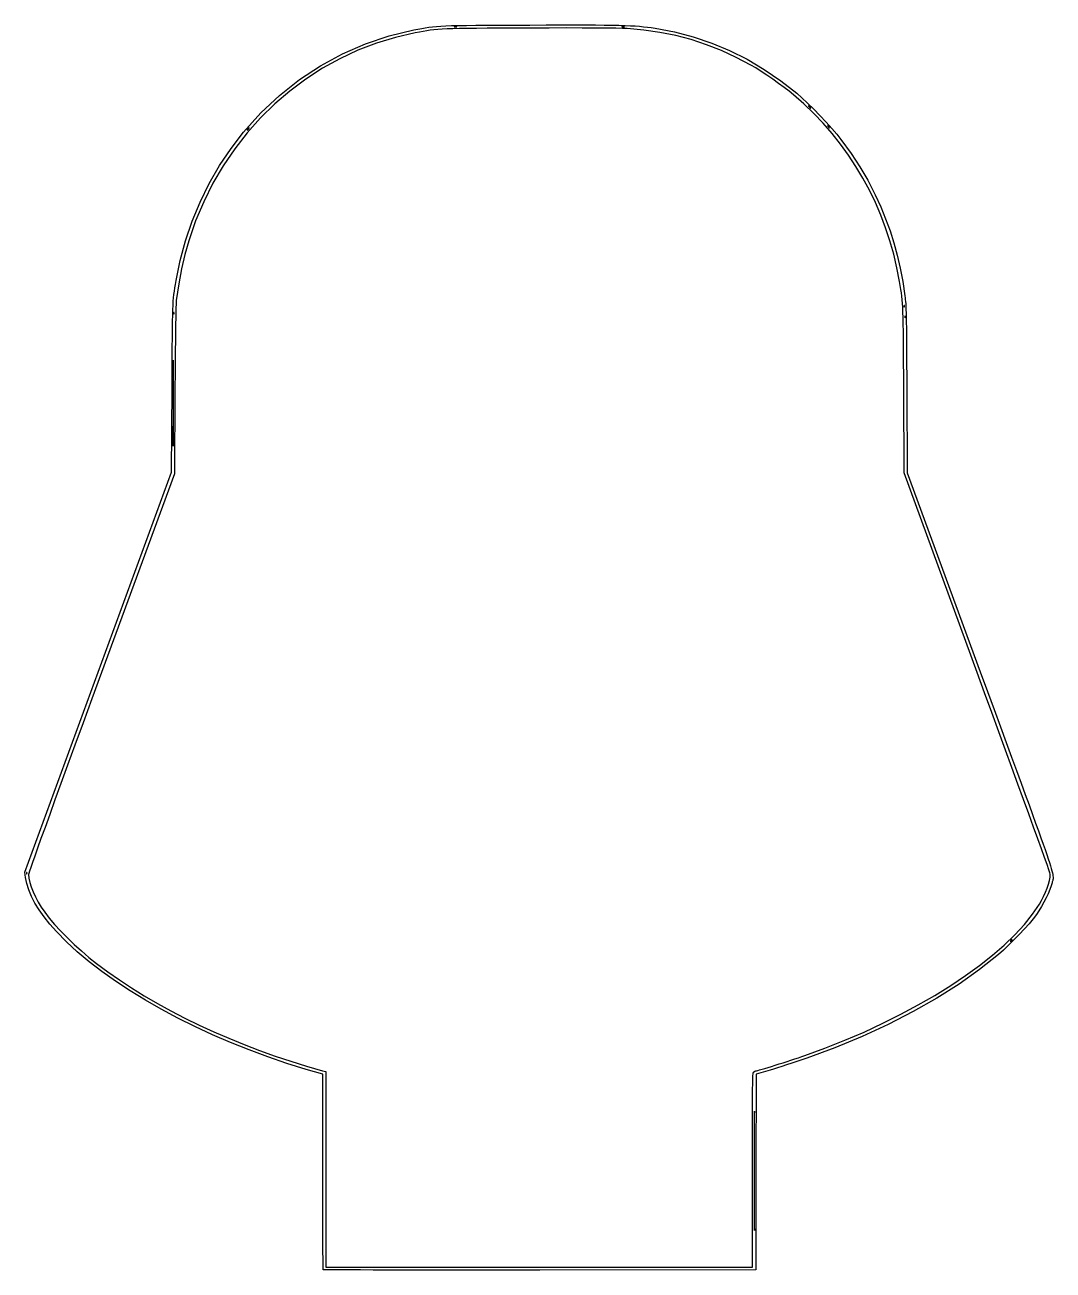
# Model space of a CAD drawing. Extents: x 0.8 to 31.3, y 2.8 to 39.8.
import ezdxf

# ---------------------------------------------------------------- set-up
doc = ezdxf.new("R2010")
doc.units = 0
doc.layers.get('0').update_dxf_attribs({"linetype": 'CONTINUOUS'})

msp = doc.modelspace()

# ---------------------------------------------------------------- linework, layer by layer
at = {"color": 0}
for points in [[(9.6409, 2.81515), (9.63937, 2.83176), (9.63797, 2.87739), (9.63656, 2.95053), (9.63519, 3.04969), (9.63396, 3.17344), (9.63276, 3.32026), (9.63162, 3.48861), (9.63058, 3.67703), (9.62961, 3.884), (9.62875, 4.10813), (9.62804, 4.34782), (9.62739, 4.60157), (9.6269, 4.86794), (9.62651, 5.14546), (9.62625, 5.43257), (9.62619, 5.72775), (9.62582, 8.62517), (9.13351, 8.77029), (8.56017, 8.94792), (7.99322, 9.14046), (7.43446, 9.347), (6.88558, 9.56657), (6.34842, 9.79824), (5.82465, 10.041), (5.31603, 10.2939), (4.82433, 10.5559), (4.35135, 10.8262), (3.89876, 11.1037), (3.46832, 11.3875), (3.06185, 11.6766), (2.68104, 11.97), (2.32764, 12.2668), (2.00342, 12.566), (1.71018, 12.8666), (1.51465, 13.0883), (1.34267, 13.3033), (1.19401, 13.5119), (1.06847, 13.7147), (0.96571, 13.9119), (0.88563, 14.1042), (0.82796, 14.2915), (0.79248, 14.4746), (0.77089, 14.6339), (2.95231, 20.5774), (5.13368, 26.5207), (5.14611, 29.0075), (5.14839, 29.4715), (5.15044, 29.8761), (5.1525, 30.2267), (5.15474, 30.5283), (5.15733, 30.7861), (5.16054, 31.0054), (5.16444, 31.1913), (5.16932, 31.349), (5.17529, 31.4839), (5.18261, 31.6008), (5.19151, 31.7053), (5.2021, 31.8024), (5.21457, 31.8974), (5.22917, 31.9953), (5.24604, 32.1014), (5.26546, 32.221), (5.38243, 32.8108), (5.5415, 33.3982), (5.74061, 33.9786), (5.97781, 34.5478), (6.25108, 35.1014), (6.5586, 35.6351), (6.89833, 36.1447), (7.26828, 36.6258), (7.78321, 37.1988), (8.33817, 37.7203), (8.93001, 38.1888), (9.55567, 38.6022), (10.2119, 38.9586), (10.8955, 39.2562), (11.6035, 39.4932), (12.3327, 39.6674), (12.4572, 39.6914), (12.5697, 39.7124), (12.6754, 39.7304), (12.7794, 39.746), (12.8869, 39.7592), (13.0032, 39.7703), (13.1334, 39.7796), (13.2826, 39.7871), (13.4561, 39.7931), (13.6591, 39.7978), (13.8967, 39.8015), (14.1742, 39.8044), (14.4967, 39.8067), (14.8693, 39.8086), (15.2974, 39.8103), (15.786, 39.8121), (16.2706, 39.8138), (16.7036, 39.8147), (17.0886, 39.8151), (17.4299, 39.8147), (17.731, 39.8136), (17.9958, 39.8115), (18.2283, 39.8083), (18.4325, 39.804), (18.6119, 39.7983), (18.7708, 39.7914), (18.9128, 39.7831), (19.0418, 39.7732), (19.1617, 39.7617), (19.2764, 39.7483), (19.3899, 39.7332), (19.5057, 39.7161), (20.079, 39.6082), (20.6399, 39.4618), (21.1881, 39.2768), (21.7229, 39.0536), (22.244, 38.7924), (22.7511, 38.4933), (23.2436, 38.1565), (23.7211, 37.7824), (23.8708, 37.651), (24.0404, 37.4915), (24.2219, 37.3126), (24.4076, 37.1222), (24.5893, 36.9286), (24.7594, 36.74), (24.9099, 36.5647), (25.0329, 36.411), (25.3343, 35.9975), (25.5946, 35.601), (25.8282, 35.1978), (26.0499, 34.7644), (26.2138, 34.4081), (26.3603, 34.0539), (26.4903, 33.6979), (26.6047, 33.3369), (26.7049, 32.9671), (26.7918, 32.5846), (26.8664, 32.1858), (26.93, 31.7671), (26.9378, 31.7078), (26.9447, 31.6496), (26.9508, 31.5892), (26.9562, 31.5226), (26.9608, 31.4467), (26.965, 31.3576), (26.9685, 31.2519), (26.9715, 31.1261), (26.9742, 30.9764), (26.9767, 30.7993), (26.9787, 30.5914), (26.9808, 30.3488), (26.9828, 30.0682), (26.9846, 29.746), (26.9867, 29.3783), (26.9889, 28.9621), (27.0012, 26.4981), (29.1718, 20.5867), (29.3854, 20.005), (29.5849, 19.4622), (29.7704, 18.9568), (29.9428, 18.4874), (30.1024, 18.0526), (30.2496, 17.6511), (30.385, 17.2814), (30.509, 16.9422), (30.6222, 16.6321), (30.725, 16.3496), (30.8178, 16.0933), (30.901, 15.8621), (30.9753, 15.6542), (31.0411, 15.4685), (31.0988, 15.3033), (31.149, 15.1576), (31.1919, 15.0297), (31.2285, 14.9185), (31.2587, 14.8224), (31.2833, 14.7399), (31.3028, 14.6697), (31.3175, 14.6106), (31.3279, 14.561), (31.3346, 14.5194), (31.3381, 14.4847), (31.3386, 14.4554), (31.3368, 14.43), (31.3331, 14.4072), (31.3281, 14.3857), (31.3221, 14.3639), (31.3157, 14.3404), (31.3093, 14.314), (31.2833, 14.2211), (31.244, 14.1128), (31.1932, 13.9929), (31.1329, 13.8661), (31.0656, 13.7363), (30.9929, 13.6078), (30.9172, 13.4849), (30.8407, 13.3716), (30.7443, 13.2451), (30.6237, 13.1002), (30.4849, 12.943), (30.3333, 12.7797), (30.175, 12.6163), (30.0157, 12.459), (29.8611, 12.3137), (29.7169, 12.1866), (29.1542, 11.7387), (28.5414, 11.3047), (27.8824, 10.8868), (27.1804, 10.4865), (26.439, 10.1061), (25.6617, 9.74718), (24.8519, 9.41178), (24.0135, 9.10178), (23.8701, 9.0524), (23.72, 9.00146), (23.5675, 8.95057), (23.4171, 8.90104), (23.2732, 8.85444), (23.1404, 8.81222), (23.0231, 8.77576), (22.9257, 8.74658), (22.5092, 8.62517), (22.5036, 5.71826), (22.4979, 2.81142), (16.0765, 2.80567), (15.4224, 2.80518), (14.7862, 2.80485), (14.1718, 2.80469), (13.5821, 2.80469), (13.0205, 2.80485), (12.4903, 2.80512), (11.9947, 2.80556), (11.5372, 2.80615), (11.121, 2.80686), (10.7493, 2.80767), (10.4256, 2.80865), (10.1531, 2.80974), (9.935, 2.81093), (9.77474, 2.81222), (9.67557, 2.81369), (9.64079, 2.81515), (9.6409, 2.81515)], [(22.4006, 5.77344), (22.4006, 6.23275), (22.4007, 6.64122), (22.4011, 7.0019), (22.4015, 7.31765), (22.4022, 7.59164), (22.4032, 7.82667), (22.4046, 8.02576), (22.4061, 8.19189), (22.4081, 8.32807), (22.4104, 8.43722), (22.4132, 8.52235), (22.4164, 8.58643), (22.4201, 8.63243), (22.4243, 8.66336), (22.4292, 8.68212), (22.4346, 8.69168), (22.4669, 8.7169), (22.4969, 8.72737), (22.5176, 8.73074), (22.5574, 8.74046), (22.6139, 8.75575), (22.6853, 8.7761), (22.7696, 8.80083), (22.8646, 8.82932), (22.9682, 8.86094), (23.0785, 8.89501), (23.1935, 8.93093), (23.3108, 8.96799), (23.4288, 9.00569), (23.545, 9.04324), (23.6578, 9.08014), (23.7647, 9.11561), (23.8639, 9.14914), (23.9535, 9.18001), (24.5557, 9.40022), (25.1446, 9.63433), (25.7185, 9.88108), (26.2753, 10.1393), (26.8132, 10.4076), (27.3301, 10.6849), (27.8243, 10.9699), (28.2938, 11.2614), (28.7367, 11.5581), (29.151, 11.8588), (29.5347, 12.1623), (29.8863, 12.4674), (30.2033, 12.7727), (30.4843, 13.0771), (30.7272, 13.3793), (30.93, 13.6782), (30.9956, 13.7924), (31.0567, 13.9131), (31.1119, 14.0367), (31.1603, 14.1594), (31.2001, 14.2779), (31.2301, 14.3883), (31.2492, 14.4874), (31.2558, 14.571), (31.2446, 14.6086), (31.2114, 14.7056), (31.1576, 14.8589), (31.0843, 15.0653), (30.9924, 15.3218), (30.8832, 15.6253), (30.7576, 15.9728), (30.6171, 16.3611), (30.4624, 16.7872), (30.2949, 17.2481), (30.1156, 17.7406), (29.9256, 18.2615), (29.726, 18.8081), (29.5179, 19.3769), (29.3026, 19.9653), (29.0811, 20.5697), (26.9063, 26.5007), (26.8979, 28.9293), (26.8963, 29.3869), (26.8947, 29.7878), (26.8931, 30.1365), (26.891, 30.4382), (26.8885, 30.6979), (26.8853, 30.9204), (26.8812, 31.1106), (26.876, 31.2736), (26.8696, 31.4142), (26.8617, 31.5374), (26.8521, 31.6481), (26.8407, 31.7511), (26.8272, 31.8517), (26.8117, 31.9544), (26.7936, 32.0646), (26.7729, 32.1868), (26.6947, 32.5953), (26.5996, 32.9975), (26.4876, 33.3932), (26.3593, 33.7818), (26.2146, 34.1628), (26.054, 34.536), (25.8776, 34.9008), (25.6858, 35.2568), (25.4786, 35.6036), (25.2565, 35.9407), (25.0197, 36.2676), (24.7683, 36.5842), (24.5028, 36.8896), (24.2231, 37.1838), (23.9296, 37.466), (23.6228, 37.7358), (23.4918, 37.8421), (23.3414, 37.9575), (23.1771, 38.0782), (23.0049, 38.2001), (22.8301, 38.3196), (22.6586, 38.4322), (22.4962, 38.5343), (22.3486, 38.6218), (21.9199, 38.8504), (21.4828, 39.0524), (21.0372, 39.2276), (20.5832, 39.3764), (20.1204, 39.4983), (19.649, 39.5938), (19.1686, 39.6626), (18.6793, 39.7051), (18.5407, 39.7108), (18.3379, 39.7156), (18.0706, 39.719), (17.7389, 39.7215), (17.3424, 39.7228), (16.8812, 39.7231), (16.3553, 39.7222), (15.7644, 39.7203), (15.2893, 39.7183), (14.8728, 39.7165), (14.5097, 39.7146), (14.1953, 39.7121), (13.9243, 39.7092), (13.6917, 39.7054), (13.4927, 39.7006), (13.322, 39.6946), (13.1747, 39.6871), (13.0458, 39.6781), (12.9302, 39.6671), (12.8229, 39.654), (12.7189, 39.6388), (12.6131, 39.621), (12.5004, 39.6004), (12.3761, 39.5769), (11.7926, 39.4446), (11.2235, 39.2718), (10.6704, 39.0597), (10.1348, 38.8103), (9.61833, 38.5246), (9.1225, 38.204), (8.64887, 37.8501), (8.199, 37.4644), (7.77442, 37.0482), (7.37679, 36.6029), (7.00754, 36.1301), (6.66835, 35.6311), (6.36074, 35.1074), (6.08621, 34.5603), (5.8464, 33.9914), (5.64285, 33.4018), (5.52669, 32.9922), (5.42839, 32.5696), (5.3444, 32.1174), (5.27132, 31.619), (5.26508, 31.5358), (5.25933, 31.3837), (5.25401, 31.1615), (5.24914, 30.8678), (5.24463, 30.5011), (5.2405, 30.0603), (5.23671, 29.544), (5.23329, 28.9507), (5.22043, 26.4753), (3.04992, 20.5632), (2.76378, 19.7838), (2.50065, 19.0663), (2.25987, 18.4088), (2.04081, 17.8099), (1.84278, 17.2676), (1.66525, 16.7806), (1.50754, 16.3468), (1.36909, 15.9646), (1.24924, 15.6324), (1.14741, 15.3482), (1.06293, 15.1106), (0.99517, 14.9178), (0.94358, 14.7681), (0.9075, 14.6596), (0.88628, 14.5907), (0.87939, 14.5597), (0.88851, 14.4525), (0.91504, 14.3293), (0.95747, 14.1936), (1.01449, 14.0483), (1.08464, 13.8972), (1.16656, 13.7432), (1.25879, 13.5896), (1.35997, 13.4397), (1.49408, 13.2638), (1.65142, 13.0774), (1.82878, 12.8837), (2.02294, 12.6859), (2.23068, 12.4871), (2.44889, 12.2904), (2.67432, 12.0991), (2.90375, 11.9162), (3.23296, 11.6711), (3.57915, 11.4296), (3.94125, 11.1925), (4.31819, 10.9603), (4.70893, 10.7333), (5.11242, 10.5122), (5.52767, 10.2973), (5.95361, 10.0893), (6.38917, 9.88846), (6.83339, 9.69542), (7.2851, 9.51064), (7.74338, 9.33469), (8.20714, 9.16792), (8.67535, 9.01096), (9.14697, 8.86421), (9.62099, 8.72819), (9.713, 8.7029), (9.713, 2.8909), (22.4006, 2.8909), (22.4006, 5.77344)], [(13.6044, 39.765), (13.5695, 39.7692), (13.5394, 39.7642), (13.5342, 39.7599), (13.5397, 39.7564), (13.5546, 39.7543), (13.5778, 39.7538), (13.5999, 39.7549), (13.6124, 39.7575), (13.6141, 39.761), (13.6044, 39.765)], [(18.5842, 39.765), (18.5493, 39.7692), (18.5192, 39.7642), (18.5139, 39.7599), (18.5194, 39.7564), (18.5343, 39.7543), (18.5575, 39.7538), (18.5796, 39.7549), (18.5921, 39.7575), (18.5939, 39.761), (18.5842, 39.765)], [(24.1326, 37.3506), (24.1215, 37.3658), (24.0947, 37.3904), (24.0751, 37.406), (24.0678, 37.4103), (24.0717, 37.4024), (24.0865, 37.3818), (24.1057, 37.3583), (24.1201, 37.345), (24.1294, 37.3422), (24.1326, 37.3506)], [(7.41803, 36.7175), (7.43386, 36.7415), (7.43414, 36.7515), (7.41857, 36.7415), (7.39638, 36.7175), (7.38049, 36.6935), (7.38021, 36.6835), (7.39578, 36.6935), (7.41803, 36.7175)], [(24.6956, 36.7601), (24.6844, 36.7754), (24.6578, 36.7999), (24.6382, 36.8156), (24.6306, 36.8197), (24.6346, 36.8118), (24.6496, 36.7914), (24.6686, 36.7679), (24.6831, 36.7546), (24.6924, 36.7518), (24.6956, 36.7601)], [(26.9171, 31.4767), (26.9083, 31.4736), (26.9057, 31.4469), (26.91, 31.4233), (26.9188, 31.4332), (26.9229, 31.4583), (26.9171, 31.4767)], [(5.20101, 31.2724), (5.19228, 31.2692), (5.18967, 31.2425), (5.19401, 31.219), (5.20275, 31.2287), (5.20692, 31.2539), (5.20101, 31.2724)], [(26.9387, 31.1587), (26.93, 31.1557), (26.9274, 31.129), (26.9317, 31.1054), (26.9404, 31.1153), (26.9446, 31.1404), (26.9387, 31.1587)], [(5.18251, 29.615), (5.18132, 29.7813), (5.18024, 29.8544), (5.17919, 29.8387), (5.17833, 29.7383), (5.17763, 29.5576), (5.17708, 29.3008), (5.17676, 28.9722), (5.17665, 28.576), (5.17676, 28.1797), (5.17708, 27.8511), (5.17763, 27.5943), (5.17833, 27.4136), (5.17919, 27.3132), (5.18024, 27.2975), (5.18132, 27.3707), (5.18251, 27.5369), (5.18354, 27.7668), (5.18431, 28.0224), (5.18479, 28.2949), (5.18494, 28.576), (5.18479, 28.8571), (5.18431, 29.1296), (5.18354, 29.3851), (5.18251, 29.615)], [(0.82753, 14.6258), (0.81874, 14.6228), (0.81614, 14.596), (0.82047, 14.5725), (0.82921, 14.5824), (0.83339, 14.6074), (0.82753, 14.6258)], [(30.1083, 12.5994), (30.1242, 12.6235), (30.1244, 12.6335), (30.1089, 12.6235), (30.0867, 12.5994), (30.0708, 12.5754), (30.0706, 12.5654), (30.0861, 12.5754), (30.1083, 12.5994)], [(22.4601, 7.18875), (22.4596, 7.32021), (22.4589, 7.41868), (22.4583, 7.48497), (22.4578, 7.51986), (22.4574, 7.52399), (22.4568, 7.4981), (22.4564, 7.44299), (22.456, 7.35938), (22.4557, 7.24799), (22.4553, 7.10954), (22.455, 6.94476), (22.4549, 6.7545), (22.4546, 6.53939), (22.4544, 6.30013), (22.4543, 6.03754), (22.4543, 5.75233), (22.4543, 5.46718), (22.4544, 5.20458), (22.4546, 4.96539), (22.4549, 4.75028), (22.455, 4.55994), (22.4553, 4.39524), (22.4557, 4.25678), (22.456, 4.1454), (22.4564, 4.06174), (22.4568, 4.00662), (22.4574, 3.98079), (22.4578, 3.98492), (22.4583, 4.01975), (22.4589, 4.08604), (22.4596, 4.18451), (22.4601, 4.31592), (22.4611, 4.63379), (22.4618, 4.98703), (22.4624, 5.36382), (22.4625, 5.75233), (22.4624, 6.1409), (22.4618, 6.51768), (22.4611, 6.87093), (22.4601, 7.18875)]]:
    msp.add_lwpolyline(points, close=True, dxfattribs=at)

doc.saveas('drawing.dxf')
